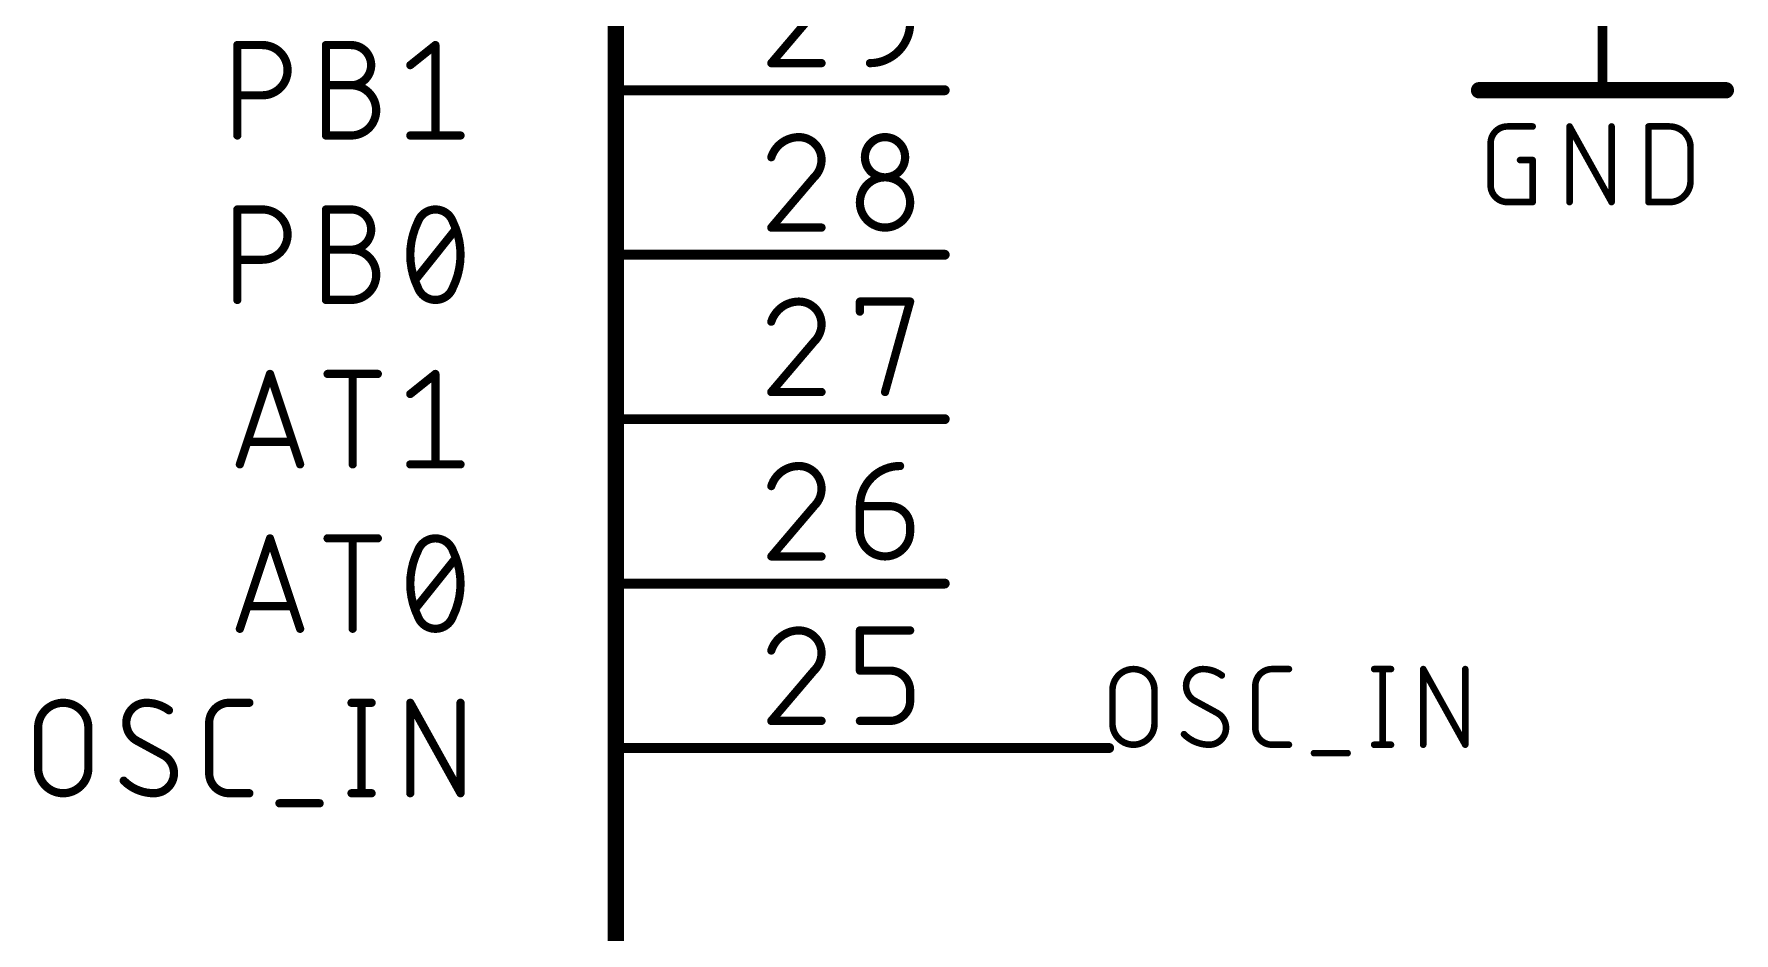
# Model space of a CAD drawing. Extents: x 0 to 261, y -15 to 164.
# Drawn here: x 81.18 to 107.44, y 57.34 to 71.23 of the extents above; entities that cross this region are included whole.
import ezdxf

# ---------------------------------------------------------------- set-up
doc = ezdxf.new("R2010")
doc.units = 0
for name, color, linetype in [('91', 110, 'CONTINUOUS'), ('94', 12, 'CONTINUOUS'), ('95', 253, 'CONTINUOUS'), ('96', 253, 'CONTINUOUS')]:
    doc.layers.add(name, color=color, linetype=linetype)

msp = doc.modelspace()

# ---------------------------------------------------------------- linework, layer by layer
at = {"layer": '91', "const_width": 0.1524}
msp.add_lwpolyline([(95.25, 60.198), (97.79, 60.198)], dxfattribs=at)
at = {"layer": '91', "const_width": 0.0762}
for points in [[(95.25, 60.2361, 1), (95.25, 60.1599)], [(97.79, 60.1599, 1), (97.79, 60.2361)]]:
    msp.add_lwpolyline(points, format="xyb", dxfattribs=at)
at = {"layer": '94'}
for points, const_width in [([(90.17, 44.958), (90.17, 100.838)], 0.254), ([(105.41, 72.898), (105.41, 70.358)], 0.1524), ([(95.25, 70.358), (90.17, 70.358)], 0.1524), ([(103.505, 70.358), (107.315, 70.358)], 0.254), ([(95.25, 67.818), (90.17, 67.818)], 0.1524), ([(95.25, 65.278), (90.17, 65.278)], 0.1524), ([(95.25, 62.738), (90.17, 62.738)], 0.1524), ([(95.25, 60.198), (90.17, 60.198)], 0.1524)]:
    msp.add_lwpolyline(points, dxfattribs=dict(at, const_width=const_width))
for points, const_width in [([(90.17, 70.3961, 1), (90.17, 70.3199)], 0.0762), ([(95.25, 70.3199, 1), (95.25, 70.3961)], 0.0762), ([(103.505, 70.4215, 1), (103.505, 70.2945)], 0.127), ([(105.3719, 70.358, 1), (105.4481, 70.358)], 0.0762), ([(107.315, 70.2945, 1), (107.315, 70.4215)], 0.127), ([(90.17, 67.8561, 1), (90.17, 67.7799)], 0.0762), ([(95.25, 67.7799, 1), (95.25, 67.8561)], 0.0762), ([(90.17, 65.3161, 1), (90.17, 65.2399)], 0.0762), ([(95.25, 65.2399, 1), (95.25, 65.3161)], 0.0762), ([(90.17, 62.7761, 1), (90.17, 62.6999)], 0.0762), ([(95.25, 62.6999, 1), (95.25, 62.7761)], 0.0762), ([(90.17, 60.2361, 1), (90.17, 60.1599)], 0.0762), ([(95.25, 60.1599, 1), (95.25, 60.2361)], 0.0762)]:
    msp.add_lwpolyline(points, format="xyb", dxfattribs=dict(at, const_width=const_width))
at = {"layer": '95'}
for points, const_width in [([(93.23, 71.5532), (92.5703, 70.7771)], 0.127), ([(84.322, 69.6595), (84.322, 71.0565)], 0.127), ([(84.322, 71.0565), (84.7101, 71.0565)], 0.127), ([(85.6909, 69.6595), (85.6909, 71.0565)], 0.127), ([(85.6909, 71.0565), (86.0789, 71.0565)], 0.127), ([(86.9936, 70.7461), (87.3816, 71.0565)], 0.127), ([(87.3816, 71.0565), (87.3816, 69.6595)], 0.127), ([(92.5703, 70.7771), (93.3464, 70.7771)], 0.127), ([(85.6909, 70.4356), (86.0789, 70.4356)], 0.127), ([(84.7101, 70.2804), (84.322, 70.2804)], 0.127), ([(86.0789, 69.6595), (85.6909, 69.6595)], 0.127), ([(86.9936, 69.6595), (87.7697, 69.6595)], 0.127), ([(93.23, 69.0132), (92.5703, 68.2371)], 0.127), ([(84.322, 67.1195), (84.322, 68.5165)], 0.127), ([(84.322, 68.5165), (84.7101, 68.5165)], 0.127), ([(85.6909, 67.1195), (85.6909, 68.5165)], 0.127), ([(85.6909, 68.5165), (86.0789, 68.5165)], 0.127), ([(92.5703, 68.2371), (93.3464, 68.2371)], 0.127), ([(87.0712, 67.4299), (87.6921, 68.2061)], 0.127), ([(84.7101, 67.7404), (84.322, 67.7404)], 0.127), ([(85.6909, 67.8956), (86.0789, 67.8956)], 0.127), ([(86.0789, 67.1195), (85.6909, 67.1195)], 0.127), ([(93.9392, 66.9389), (93.9392, 67.0941)], 0.127), ([(93.9392, 67.0941), (94.7153, 67.0941)], 0.127), ([(94.7153, 67.0941), (94.3272, 65.6971)], 0.127), ([(93.23, 66.4732), (92.5703, 65.6971)], 0.127), ([(84.3608, 64.5795), (84.8265, 65.9765)], 0.127), ([(84.8265, 65.9765), (85.2921, 64.5795)], 0.127), ([(85.716, 65.9765), (86.4921, 65.9765)], 0.127), ([(86.1041, 64.5795), (86.1041, 65.9765)], 0.127), ([(86.9936, 65.6661), (87.3816, 65.9765)], 0.127), ([(87.3816, 65.9765), (87.3816, 64.5795)], 0.127), ([(92.5703, 65.6971), (93.3464, 65.6971)], 0.127), ([(85.1757, 64.9288), (84.4772, 64.9288)], 0.127), ([(86.9936, 64.5795), (87.7697, 64.5795)], 0.127), ([(93.23, 63.9332), (92.5703, 63.1571)], 0.127), ([(93.9392, 63.9332), (94.4048, 63.9332)], 0.127), ([(93.9392, 63.5452), (93.9392, 63.9332)], 0.127), ([(94.7153, 63.6228), (94.7153, 63.5452)], 0.127), ([(84.3608, 62.0395), (84.8265, 63.4365)], 0.127), ([(84.8265, 63.4365), (85.2921, 62.0395)], 0.127), ([(85.716, 63.4365), (86.4921, 63.4365)], 0.127), ([(86.1041, 62.0395), (86.1041, 63.4365)], 0.127), ([(87.0712, 62.3499), (87.6921, 63.1261)], 0.127), ([(92.5703, 63.1571), (93.3464, 63.1571)], 0.127), ([(85.1757, 62.3888), (84.4772, 62.3888)], 0.127), ([(93.9392, 61.3932), (93.9392, 62.0141)], 0.127), ([(93.9392, 62.0141), (94.7153, 62.0141)], 0.127), ([(93.23, 61.3932), (92.5703, 60.6171)], 0.127), ([(94.4048, 61.3932), (93.9392, 61.3932)], 0.127), ([(100.3069, 61.4172), (100.5666, 61.4172)], 0.1016), ([(101.8836, 61.4172), (102.1433, 61.4172)], 0.1016), ([(102.0135, 61.4172), (102.0135, 60.2488)], 0.1016), ([(102.6414, 60.2488), (102.6414, 61.4172)], 0.1016), ([(102.6414, 61.4172), (103.2905, 60.2488)], 0.1016), ([(103.2905, 60.2488), (103.2905, 61.4172)], 0.1016), ([(100.0473, 60.5084), (100.0473, 61.1576)], 0.1016), ([(84.1973, 60.8965), (84.5077, 60.8965)], 0.127), ([(86.0857, 60.8965), (86.3962, 60.8965)], 0.127), ([(86.2409, 60.8965), (86.2409, 59.4995)], 0.127), ([(86.9936, 59.4995), (86.9936, 60.8965)], 0.127), ([(86.9936, 60.8965), (87.7697, 59.4995)], 0.127), ([(87.7697, 59.4995), (87.7697, 60.8965)], 0.127), ([(94.7153, 60.9275), (94.7153, 61.0828)], 0.127), ([(97.8408, 60.5734), (97.8408, 61.0926)], 0.1016), ([(98.4899, 61.0926), (98.4899, 60.5734)], 0.1016), ([(99.465, 60.7356), (99.108, 60.9304)], 0.1016), ([(92.5703, 60.6171), (93.3464, 60.6171)], 0.127), ([(93.9392, 60.6171), (94.4048, 60.6171)], 0.127), ([(81.2444, 59.8876), (81.2444, 60.5084)], 0.127), ([(82.0205, 60.5084), (82.0205, 59.8876)], 0.127), ([(83.8869, 59.8099), (83.8869, 60.5861)], 0.127), ([(83.1885, 60.0816), (82.7617, 60.3144)], 0.127), ([(100.5666, 60.2488), (100.3069, 60.2488)], 0.1016), ([(100.9537, 60.119), (101.473, 60.119)], 0.1016), ([(101.8836, 60.2488), (102.1433, 60.2488)], 0.1016), ([(84.5077, 59.4995), (84.1973, 59.4995)], 0.127), ([(84.9723, 59.3443), (85.5932, 59.3443)], 0.127), ([(86.0857, 59.4995), (86.3962, 59.4995)], 0.127)]:
    msp.add_lwpolyline(points, dxfattribs=dict(at, const_width=const_width))
for points, const_width in [([(94.0944, 70.7771, 0.4142), (94.7153, 71.398)], 0.127), ([(84.322, 71.0883, 1), (84.322, 71.0247)], 0.0635), ([(84.3538, 71.0565, 1), (84.2903, 71.0565)], 0.0635), ([(84.7101, 71.0883, 1), (84.7101, 71.0247)], 0.0635), ([(84.7101, 70.2804, 1), (84.7101, 71.0565)], 0.127), ([(84.7101, 71.0247, 1), (84.7101, 71.0883)], 0.0635), ([(85.6909, 71.0883, 1), (85.6909, 71.0247)], 0.0635), ([(85.7226, 71.0565, 1), (85.6591, 71.0565)], 0.0635), ([(86.0789, 71.0883, 1), (86.0789, 71.0247)], 0.0635), ([(86.0789, 70.4356, 1), (86.0789, 71.0565)], 0.127), ([(86.0789, 71.0247, 1), (86.0789, 71.0883)], 0.0635), ([(87.4134, 71.0565, 1), (87.3499, 71.0565)], 0.0635), ([(87.4015, 71.0317, 1), (87.3618, 71.0813)], 0.0635), ([(86.9738, 70.7708, 1), (87.0134, 70.7213)], 0.0635), ([(92.5703, 70.8089, 1), (92.5703, 70.7454)], 0.0635), ([(92.5461, 70.7977, 1), (92.5945, 70.7565)], 0.0635), ([(93.3464, 70.7454, 1), (93.3464, 70.8089)], 0.0635), ([(94.0944, 70.8089, 1), (94.0944, 70.7454)], 0.0635), ([(85.6909, 70.4674, 1), (85.6909, 70.4039)], 0.0635), ([(86.0789, 70.4674, 1), (86.0789, 70.4039)], 0.0635), ([(86.0789, 70.4674, 1), (86.0789, 70.4039)], 0.0635), ([(86.0789, 69.6595, 1), (86.0789, 70.4356)], 0.127), ([(86.0789, 70.4039, 1), (86.0789, 70.4674)], 0.0635), ([(84.322, 70.3121, 1), (84.322, 70.2486)], 0.0635), ([(84.7101, 70.3121, 1), (84.7101, 70.2486)], 0.0635), ([(84.7101, 70.2486, 1), (84.7101, 70.3121)], 0.0635), ([(84.2903, 69.6595, 1), (84.3538, 69.6595)], 0.0635), ([(85.6591, 69.6595, 1), (85.7226, 69.6595)], 0.0635), ([(85.6909, 69.6913, 1), (85.6909, 69.6278)], 0.0635), ([(86.0789, 69.6912, 1), (86.0789, 69.6277)], 0.0635), ([(86.0789, 69.6278, 1), (86.0789, 69.6913)], 0.0635), ([(86.9936, 69.6913, 1), (86.9936, 69.6278)], 0.0635), ([(87.3499, 69.6595, 1), (87.4134, 69.6595)], 0.0635), ([(87.7697, 69.6278, 1), (87.7697, 69.6913)], 0.0635), ([(92.9972, 69.6341, 0.3252), (92.5703, 69.3237)], 0.127), ([(93.3464, 69.2849, 0.4142), (92.9972, 69.6341)], 0.127), ([(92.9972, 69.6659, 1), (92.9972, 69.6024)], 0.0635), ([(92.9972, 69.6024, 1), (92.9972, 69.6658)], 0.0635), ([(94.6377, 69.3237, 1), (94.0168, 69.3237)], 0.127), ([(92.5401, 69.3334, 1), (92.6005, 69.3139)], 0.0635), ([(93.23, 69.0132, 0.2053), (93.3464, 69.2849)], 0.127), ([(93.3782, 69.2848, 1), (93.3147, 69.2849)], 0.0635), ([(94.0485, 69.3237, 1), (93.985, 69.3237)], 0.0635), ([(93.985, 69.3237, 1), (94.0485, 69.3237)], 0.0635), ([(94.0168, 69.3237, 1), (94.6377, 69.3237)], 0.127), ([(94.6694, 69.3237, 1), (94.6059, 69.3237)], 0.0635), ([(94.6059, 69.3237, 1), (94.6694, 69.3237)], 0.0635), ([(93.2081, 69.0362, 1), (93.2519, 68.9902)], 0.0635), ([(93.2542, 68.9926, 1), (93.2058, 69.0338)], 0.0635), ([(93.3147, 69.2849, 1), (93.3782, 69.2849)], 0.0635), ([(94.7153, 68.6252, 1), (93.9392, 68.6252)], 0.127), ([(84.3538, 68.5165, 1), (84.2903, 68.5165)], 0.0635), ([(84.322, 68.5483, 1), (84.322, 68.4848)], 0.0635), ([(84.7101, 67.7404, 1), (84.7101, 68.5165)], 0.127), ([(84.7101, 68.5483, 1), (84.7101, 68.4848)], 0.0635), ([(84.7101, 68.4848, 1), (84.7101, 68.5483)], 0.0635), ([(85.7226, 68.5165, 1), (85.6591, 68.5165)], 0.0635), ([(85.6909, 68.5483, 1), (85.6909, 68.4848)], 0.0635), ([(86.0789, 67.8956, 1), (86.0789, 68.5165)], 0.127), ([(86.0789, 68.5483, 1), (86.0789, 68.4848)], 0.0635), ([(86.0789, 68.4848, 1), (86.0789, 68.5483)], 0.0635), ([(87.3816, 68.5165, 0.3205), (87.11, 68.3225)], 0.127), ([(87.6533, 68.3225, 0.3205), (87.3816, 68.5165)], 0.127), ([(87.3816, 68.5482, 1), (87.3816, 68.4848)], 0.0635), ([(87.3816, 68.4848, 1), (87.3816, 68.5482)], 0.0635), ([(93.9391, 68.6252, 1), (94.7153, 68.6252)], 0.127), ([(93.9709, 68.6252, 1), (93.9074, 68.6252)], 0.0635), ([(93.9074, 68.6252, 1), (93.9709, 68.6252)], 0.0635), ([(94.747, 68.6252, 1), (94.6835, 68.6252)], 0.0635), ([(94.6835, 68.6252, 1), (94.747, 68.6252)], 0.0635), ([(87.11, 68.3225, 0.1139), (86.9936, 67.818)], 0.127), ([(87.08, 68.3328, 1), (87.14, 68.3122)], 0.0635), ([(87.1385, 68.3086, 1), (87.0815, 68.3364)], 0.0635), ([(87.6818, 68.3364, 1), (87.6247, 68.3086)], 0.0635), ([(87.7697, 67.818, 0.1139), (87.6533, 68.3225)], 0.127), ([(87.6233, 68.3122, 1), (87.6833, 68.3328)], 0.0635), ([(92.5703, 68.2689, 1), (92.5703, 68.2053)], 0.0635), ([(92.5461, 68.2577, 1), (92.5945, 68.2165)], 0.0635), ([(93.3464, 68.2053, 1), (93.3464, 68.2689)], 0.0635), ([(87.7169, 68.1862, 1), (87.6673, 68.2259)], 0.0635), ([(84.322, 67.7721, 1), (84.322, 67.7086)], 0.0635), ([(84.7101, 67.7721, 1), (84.7101, 67.7086)], 0.0635), ([(84.7101, 67.7086, 1), (84.7101, 67.7721)], 0.0635), ([(85.6909, 67.9274, 1), (85.6909, 67.8639)], 0.0635), ([(86.0789, 67.9274, 1), (86.0789, 67.8639)], 0.0635), ([(86.0789, 67.9274, 1), (86.0789, 67.8639)], 0.0635), ([(86.0789, 67.1195, 1), (86.0789, 67.8956)], 0.127), ([(86.0789, 67.8639, 1), (86.0789, 67.9274)], 0.0635), ([(87.0253, 67.818, 1), (86.9618, 67.818)], 0.0635), ([(86.9618, 67.818, 1), (87.0253, 67.818)], 0.0635), ([(86.9936, 67.818, 0.1139), (87.11, 67.3135)], 0.127), ([(87.6533, 67.3135, 0.1139), (87.7697, 67.818)], 0.127), ([(87.8015, 67.818, 1), (87.7379, 67.818)], 0.0635), ([(87.738, 67.818, 1), (87.8014, 67.818)], 0.0635), ([(87.0464, 67.4498, 1), (87.096, 67.4101)], 0.0635), ([(87.11, 67.3135, 0.3205), (87.3816, 67.1195)], 0.127), ([(87.14, 67.3238, 1), (87.08, 67.3032)], 0.0635), ([(87.0815, 67.2996, 1), (87.1385, 67.3274)], 0.0635), ([(87.3816, 67.1195, 0.3205), (87.6533, 67.3135)], 0.127), ([(87.6247, 67.3274, 1), (87.6818, 67.2996)], 0.0635), ([(87.6833, 67.3032, 1), (87.6233, 67.3238)], 0.0635), ([(84.2903, 67.1195, 1), (84.3538, 67.1195)], 0.0635), ([(85.6909, 67.1513, 1), (85.6909, 67.0877)], 0.0635), ([(85.6591, 67.1195, 1), (85.7226, 67.1195)], 0.0635), ([(86.0789, 67.1512, 1), (86.0789, 67.0877)], 0.0635), ([(86.0789, 67.0877, 1), (86.0789, 67.1513)], 0.0635), ([(87.3816, 67.1512, 1), (87.3816, 67.0878)], 0.0635), ([(87.3816, 67.0878, 1), (87.3816, 67.1512)], 0.0635), ([(92.9972, 67.0941, 0.3252), (92.5703, 66.7837)], 0.127), ([(93.3464, 66.7448, 0.4142), (92.9972, 67.0941)], 0.127), ([(92.9972, 67.1258, 1), (92.9972, 67.0623)], 0.0635), ([(92.9972, 67.0624, 1), (92.9972, 67.1258)], 0.0635), ([(93.9709, 67.0941, 1), (93.9074, 67.0941)], 0.0635), ([(93.9074, 66.9389, 1), (93.9709, 66.9389)], 0.0635), ([(93.9392, 67.1258, 1), (93.9392, 67.0623)], 0.0635), ([(94.7459, 67.0856, 1), (94.6847, 67.1026)], 0.0635), ([(94.7153, 67.0623, 1), (94.7153, 67.1258)], 0.0635), ([(92.5401, 66.7934, 1), (92.6005, 66.7739)], 0.0635), ([(93.23, 66.4732, 0.2053), (93.3464, 66.7448)], 0.127), ([(93.3782, 66.7448, 1), (93.3147, 66.7449)], 0.0635), ([(93.3147, 66.7448, 1), (93.3782, 66.7448)], 0.0635), ([(93.2081, 66.4962, 1), (93.2519, 66.4502)], 0.0635), ([(93.2542, 66.4526, 1), (93.2058, 66.4938)], 0.0635), ([(84.8566, 65.9865, 1), (84.7963, 65.9665)], 0.0635), ([(84.8566, 65.9665, 1), (84.7963, 65.9865)], 0.0635), ([(85.716, 66.0083, 1), (85.716, 65.9447)], 0.0635), ([(86.1358, 65.9765, 1), (86.0723, 65.9765)], 0.0635), ([(86.4921, 65.9447, 1), (86.4921, 66.0083)], 0.0635), ([(87.4134, 65.9765, 1), (87.3499, 65.9765)], 0.0635), ([(87.4015, 65.9517, 1), (87.3618, 66.0013)], 0.0635), ([(86.9738, 65.6908, 1), (87.0134, 65.6413)], 0.0635), ([(92.5703, 65.7289, 1), (92.5703, 65.6654)], 0.0635), ([(92.5461, 65.7177, 1), (92.5945, 65.6765)], 0.0635), ([(93.3464, 65.6654, 1), (93.3464, 65.7289)], 0.0635), ([(94.2966, 65.7056, 1), (94.3578, 65.6886)], 0.0635), ([(84.4772, 64.9605, 1), (84.4772, 64.897)], 0.0635), ([(85.1757, 64.897, 1), (85.1757, 64.9605)], 0.0635), ([(84.3307, 64.5895, 1), (84.3909, 64.5695)], 0.0635), ([(85.262, 64.5695, 1), (85.3222, 64.5895)], 0.0635), ([(86.0723, 64.5795, 1), (86.1358, 64.5795)], 0.0635), ([(86.9936, 64.6113, 1), (86.9936, 64.5478)], 0.0635), ([(87.3499, 64.5795, 1), (87.4134, 64.5795)], 0.0635), ([(87.7697, 64.5478, 1), (87.7697, 64.6113)], 0.0635), ([(92.9972, 64.5541, 0.3252), (92.5703, 64.2437)], 0.127), ([(93.3464, 64.2049, 0.4142), (92.9972, 64.5541)], 0.127), ([(92.9972, 64.5859, 1), (92.9972, 64.5224)], 0.0635), ([(92.9972, 64.5224, 1), (92.9972, 64.5858)], 0.0635), ([(94.56, 64.5541, 0.4142), (93.9392, 63.9332)], 0.127), ([(94.56, 64.5224, 1), (94.56, 64.5858)], 0.0635), ([(92.5401, 64.2534, 1), (92.6005, 64.2339)], 0.0635), ([(93.23, 63.9332, 0.2053), (93.3464, 64.2049)], 0.127), ([(93.3782, 64.2048, 1), (93.3147, 64.2049)], 0.0635), ([(93.3147, 64.2049, 1), (93.3782, 64.2049)], 0.0635), ([(93.2081, 63.9562, 1), (93.2519, 63.9102)], 0.0635), ([(93.2542, 63.9126, 1), (93.2058, 63.9538)], 0.0635), ([(93.9709, 63.9332, 1), (93.9074, 63.9332)], 0.0635), ([(93.9074, 63.9332, 1), (93.9709, 63.9332)], 0.0635), ([(93.9392, 63.965, 1), (93.9392, 63.9015)], 0.0635), ([(94.4048, 63.965, 1), (94.4048, 63.9015)], 0.0635), ([(94.7153, 63.6228, 0.4142), (94.4048, 63.9332)], 0.127), ([(94.4048, 63.9015, 1), (94.4048, 63.965)], 0.0635), ([(93.9391, 63.5452, 1), (94.7153, 63.5452)], 0.127), ([(93.9709, 63.5452, 1), (93.9074, 63.5452)], 0.0635), ([(93.9074, 63.5452, 1), (93.9709, 63.5452)], 0.0635), ([(94.747, 63.6228, 1), (94.6835, 63.6228)], 0.0635), ([(94.6835, 63.6228, 1), (94.747, 63.6228)], 0.0635), ([(94.747, 63.5452, 1), (94.6835, 63.5452)], 0.0635), ([(94.6835, 63.5452, 1), (94.747, 63.5452)], 0.0635), ([(84.8566, 63.4465, 1), (84.7963, 63.4265)], 0.0635), ([(84.8566, 63.4265, 1), (84.7963, 63.4465)], 0.0635), ([(85.716, 63.4683, 1), (85.716, 63.4047)], 0.0635), ([(86.1358, 63.4365, 1), (86.0723, 63.4365)], 0.0635), ([(86.4921, 63.4047, 1), (86.4921, 63.4683)], 0.0635), ([(87.11, 63.2425, 0.1139), (86.9936, 62.738)], 0.127), ([(87.3816, 63.4365, 0.3205), (87.11, 63.2425)], 0.127), ([(87.1385, 63.2286, 1), (87.0815, 63.2564)], 0.0635), ([(87.6533, 63.2425, 0.3205), (87.3816, 63.4365)], 0.127), ([(87.3816, 63.4682, 1), (87.3816, 63.4048)], 0.0635), ([(87.3816, 63.4048, 1), (87.3816, 63.4682)], 0.0635), ([(87.6818, 63.2564, 1), (87.6247, 63.2286)], 0.0635), ([(87.7697, 62.738, 0.1139), (87.6533, 63.2425)], 0.127), ([(87.08, 63.2528, 1), (87.14, 63.2322)], 0.0635), ([(87.6233, 63.2322, 1), (87.6833, 63.2528)], 0.0635), ([(87.7169, 63.1062, 1), (87.6673, 63.1459)], 0.0635), ([(92.5703, 63.1889, 1), (92.5703, 63.1253)], 0.0635), ([(92.5461, 63.1777, 1), (92.5945, 63.1365)], 0.0635), ([(93.3464, 63.1253, 1), (93.3464, 63.1889)], 0.0635), ([(87.0253, 62.738, 1), (86.9618, 62.738)], 0.0635), ([(86.9618, 62.738, 1), (87.0253, 62.738)], 0.0635), ([(86.9936, 62.738, 0.1139), (87.11, 62.2335)], 0.127), ([(87.6533, 62.2335, 0.1139), (87.7697, 62.738)], 0.127), ([(87.8015, 62.738, 1), (87.7379, 62.738)], 0.0635), ([(87.738, 62.738, 1), (87.8014, 62.738)], 0.0635), ([(84.4772, 62.4205, 1), (84.4772, 62.357)], 0.0635), ([(85.1757, 62.357, 1), (85.1757, 62.4205)], 0.0635), ([(87.0464, 62.3698, 1), (87.096, 62.3301)], 0.0635), ([(87.11, 62.2335, 0.3205), (87.3816, 62.0395)], 0.127), ([(87.14, 62.2438, 1), (87.08, 62.2232)], 0.0635), ([(87.0815, 62.2196, 1), (87.1385, 62.2474)], 0.0635), ([(87.3816, 62.0395, 0.3205), (87.6533, 62.2335)], 0.127), ([(87.6247, 62.2474, 1), (87.6818, 62.2196)], 0.0635), ([(87.6833, 62.2232, 1), (87.6233, 62.2438)], 0.0635), ([(84.3307, 62.0495, 1), (84.3909, 62.0295)], 0.0635), ([(85.262, 62.0295, 1), (85.3222, 62.0495)], 0.0635), ([(86.0723, 62.0395, 1), (86.1358, 62.0395)], 0.0635), ([(87.3816, 62.0712, 1), (87.3816, 62.0078)], 0.0635), ([(87.3816, 62.0078, 1), (87.3816, 62.0712)], 0.0635), ([(92.9972, 62.0141, 0.3252), (92.5703, 61.7037)], 0.127), ([(92.9972, 62.0459, 1), (92.9972, 61.9824)], 0.0635), ([(93.3464, 61.6649, 0.4142), (92.9972, 62.0141)], 0.127), ([(92.9972, 61.9824, 1), (92.9972, 62.0458)], 0.0635), ([(93.9709, 62.0141, 1), (93.9074, 62.0141)], 0.0635), ([(93.9392, 62.0459, 1), (93.9392, 61.9824)], 0.0635), ([(94.7153, 61.9824, 1), (94.7153, 62.0459)], 0.0635), ([(92.5401, 61.7134, 1), (92.6005, 61.6939)], 0.0635), ([(93.23, 61.3932, 0.2053), (93.3464, 61.6649)], 0.127), ([(93.3782, 61.6648, 1), (93.3147, 61.6649)], 0.0635), ([(93.2542, 61.3726, 1), (93.2058, 61.4138)], 0.0635), ([(93.3147, 61.6649, 1), (93.3782, 61.6649)], 0.0635), ([(93.9392, 61.425, 1), (93.9392, 61.3615)], 0.0635), ([(94.7153, 61.0828, 0.4142), (94.4048, 61.3932)], 0.127), ([(94.4048, 61.425, 1), (94.4048, 61.3615)], 0.0635), ([(94.4048, 61.3615, 1), (94.4048, 61.425)], 0.0635), ([(98.4899, 61.0926, 1), (97.8408, 61.0926)], 0.1016), ([(99.2378, 61.4172, 0.4142), (98.9781, 61.1576)], 0.1016), ([(99.5299, 61.3198, 0.1623), (99.2378, 61.4172)], 0.1016), ([(99.2378, 61.4426, 1), (99.2378, 61.3918)], 0.0508), ([(99.2378, 61.3918, 1), (99.2378, 61.4426)], 0.0508), ([(100.3069, 61.4172, 0.4142), (100.0473, 61.1576)], 0.1016), ([(100.3069, 61.4426, 1), (100.3069, 61.3918)], 0.0508), ([(100.3069, 61.3918, 1), (100.3069, 61.4426)], 0.0508), ([(100.5666, 61.3918, 1), (100.5666, 61.4426)], 0.0508), ([(101.8836, 61.4426, 1), (101.8836, 61.3918)], 0.0508), ([(102.0389, 61.4172, 1), (101.9881, 61.4172)], 0.0508), ([(102.1433, 61.3918, 1), (102.1433, 61.4426)], 0.0508), ([(102.6668, 61.4172, 1), (102.616, 61.4172)], 0.0508), ([(102.6636, 61.4295, 1), (102.6192, 61.4049)], 0.0508), ([(103.3159, 61.4172, 1), (103.2651, 61.4172)], 0.0508), ([(93.2081, 61.4162, 1), (93.2519, 61.3702)], 0.0635), ([(93.9074, 61.3932, 1), (93.9709, 61.3932)], 0.0635), ([(98.9781, 61.1576, 0.2656), (99.108, 60.9304)], 0.1016), ([(99.0035, 61.1576, 1), (98.9528, 61.1576)], 0.0508), ([(99.5147, 61.2995, 1), (99.5451, 61.3402)], 0.0508), ([(100.0727, 61.1576, 1), (100.0219, 61.1576)], 0.0508), ([(82.0205, 60.5084, 1), (81.2444, 60.5084)], 0.127), ([(82.9169, 60.8965, 0.4142), (82.6064, 60.5861)], 0.127), ([(83.2661, 60.7801, 0.1623), (82.9169, 60.8965)], 0.127), ([(82.9169, 60.9282, 1), (82.9169, 60.8648)], 0.0635), ([(82.9169, 60.8647, 1), (82.9169, 60.9282)], 0.0635), ([(84.1973, 60.8965, 0.4142), (83.8869, 60.5861)], 0.127), ([(84.1973, 60.9283, 1), (84.1973, 60.8648)], 0.0635), ([(84.1973, 60.8648, 1), (84.1973, 60.9282)], 0.0635), ([(84.5077, 60.8648, 1), (84.5077, 60.9283)], 0.0635), ([(86.0857, 60.9283, 1), (86.0857, 60.8648)], 0.0635), ([(86.2727, 60.8965, 1), (86.2092, 60.8965)], 0.0635), ([(86.3962, 60.8648, 1), (86.3962, 60.9283)], 0.0635), ([(87.0253, 60.8965, 1), (86.9618, 60.8965)], 0.0635), ([(87.0213, 60.9119, 1), (86.9658, 60.8811)], 0.0635), ([(87.8015, 60.8965, 1), (87.7379, 60.8965)], 0.0635), ([(94.4048, 60.6171, 0.4142), (94.7153, 60.9275)], 0.127), ([(94.747, 61.0828, 1), (94.6835, 61.0828)], 0.0635), ([(94.6835, 61.0828, 1), (94.747, 61.0828)], 0.0635), ([(94.747, 60.9275, 1), (94.6835, 60.9275)], 0.0635), ([(94.6835, 60.9275, 1), (94.747, 60.9275)], 0.0635), ([(97.8662, 61.0926, 1), (97.8154, 61.0926)], 0.0508), ([(97.8154, 61.0926, 1), (97.8662, 61.0926)], 0.0508), ([(98.5153, 61.0926, 1), (98.4645, 61.0926)], 0.0508), ([(98.4645, 61.0926, 1), (98.5153, 61.0926)], 0.0508), ([(98.9527, 61.1576, 1), (99.0036, 61.1576)], 0.0508), ([(99.1201, 60.9527, 1), (99.0958, 60.9081)], 0.0508), ([(99.0951, 60.9085, 1), (99.1209, 60.9522)], 0.0508), ([(100.0219, 61.1576, 1), (100.0727, 61.1576)], 0.0508), ([(83.2471, 60.7547, 1), (83.2852, 60.8055)], 0.0635), ([(92.5703, 60.6489, 1), (92.5703, 60.5853)], 0.0635), ([(92.5461, 60.6377, 1), (92.5945, 60.5965)], 0.0635), ([(93.3464, 60.5853, 1), (93.3464, 60.6489)], 0.0635), ([(93.9392, 60.6489, 1), (93.9392, 60.5853)], 0.0635), ([(94.4048, 60.6489, 1), (94.4048, 60.5853)], 0.0635), ([(94.4048, 60.5853, 1), (94.4048, 60.6489)], 0.0635), ([(99.5948, 60.5084, 0.2656), (99.465, 60.7356)], 0.1016), ([(99.4779, 60.7575, 1), (99.4521, 60.7137)], 0.0508), ([(99.4528, 60.7133, 1), (99.4771, 60.7579)], 0.0508), ([(81.2762, 60.5084, 1), (81.2127, 60.5084)], 0.0635), ([(81.2127, 60.5084, 1), (81.2762, 60.5084)], 0.0635), ([(82.0523, 60.5084, 1), (81.9888, 60.5084)], 0.0635), ([(81.9888, 60.5084, 1), (82.0523, 60.5084)], 0.0635), ([(82.6064, 60.5861, 0.2656), (82.7617, 60.3144)], 0.127), ([(82.6382, 60.5861, 1), (82.5747, 60.5861)], 0.0635), ([(82.5747, 60.5861, 1), (82.6382, 60.5861)], 0.0635), ([(83.9186, 60.5861, 1), (83.8551, 60.5861)], 0.0635), ([(83.8551, 60.5861, 1), (83.9186, 60.5861)], 0.0635), ([(97.8408, 60.5734, 1), (98.4899, 60.5734)], 0.1016), ([(97.8662, 60.5734, 1), (97.8154, 60.5734)], 0.0508), ([(97.8154, 60.5734, 1), (97.8662, 60.5734)], 0.0508), ([(98.5153, 60.5734, 1), (98.4645, 60.5734)], 0.0508), ([(98.4645, 60.5734, 1), (98.5153, 60.5734)], 0.0508), ([(98.9457, 60.4111, 0.2), (99.3352, 60.2488)], 0.1016), ([(98.9637, 60.429, 1), (98.9277, 60.3932)], 0.0508), ([(99.3352, 60.2488, 0.4142), (99.5948, 60.5084)], 0.1016), ([(99.6202, 60.5084, 1), (99.5694, 60.5084)], 0.0508), ([(99.5694, 60.5084, 1), (99.6202, 60.5084)], 0.0508), ([(100.0473, 60.5084, 0.4142), (100.3069, 60.2488)], 0.1016), ([(100.0727, 60.5084, 1), (100.0219, 60.5084)], 0.0508), ([(100.0219, 60.5084, 1), (100.0727, 60.5084)], 0.0508), ([(82.7769, 60.3423, 1), (82.7465, 60.2865)], 0.0635), ([(82.7455, 60.2871, 1), (82.7778, 60.3418)], 0.0635), ([(83.3437, 59.8099, 0.2656), (83.1885, 60.0816)], 0.127), ([(83.2046, 60.1089, 1), (83.1724, 60.0542)], 0.0635), ([(83.1733, 60.0537, 1), (83.2037, 60.1095)], 0.0635), ([(99.3352, 60.2742, 1), (99.3352, 60.2234)], 0.0508), ([(99.3352, 60.2234, 1), (99.3352, 60.2742)], 0.0508), ([(100.3069, 60.2742, 1), (100.3069, 60.2234)], 0.0508), ([(100.3069, 60.2234, 1), (100.3069, 60.2742)], 0.0508), ([(100.5666, 60.2234, 1), (100.5666, 60.2742)], 0.0508), ([(100.9537, 60.1444, 1), (100.9537, 60.0936)], 0.0508), ([(101.473, 60.0936, 1), (101.473, 60.1444)], 0.0508), ([(101.8836, 60.2742, 1), (101.8836, 60.2234)], 0.0508), ([(101.9881, 60.2488, 1), (102.0389, 60.2488)], 0.0508), ([(102.1433, 60.2234, 1), (102.1433, 60.2742)], 0.0508), ([(102.616, 60.2488, 1), (102.6668, 60.2488)], 0.0508), ([(103.2651, 60.2488, 1), (103.3159, 60.2488)], 0.0508), ([(103.2683, 60.2365, 1), (103.3127, 60.2611)], 0.0508), ([(81.2444, 59.8876, 1), (82.0205, 59.8876)], 0.127), ([(81.2762, 59.8876, 1), (81.2127, 59.8876)], 0.0635), ([(81.2127, 59.8876, 1), (81.2762, 59.8876)], 0.0635), ([(82.0523, 59.8876, 1), (81.9888, 59.8876)], 0.0635), ([(81.9888, 59.8876, 1), (82.0523, 59.8876)], 0.0635), ([(82.5676, 59.6935, 0.2), (83.0333, 59.4995)], 0.127), ([(82.5902, 59.7159, 1), (82.5451, 59.6712)], 0.0635), ([(83.0333, 59.4995, 0.4142), (83.3437, 59.8099)], 0.127), ([(83.3755, 59.8099, 1), (83.312, 59.8099)], 0.0635), ([(83.312, 59.8099, 1), (83.3755, 59.8099)], 0.0635), ([(83.9186, 59.8099, 1), (83.8551, 59.8099)], 0.0635), ([(83.8551, 59.8099, 1), (83.9186, 59.8099)], 0.0635), ([(83.8869, 59.8099, 0.4142), (84.1973, 59.4995)], 0.127), ([(83.0333, 59.5313, 1), (83.0333, 59.4678)], 0.0635), ([(83.0333, 59.4678, 1), (83.0333, 59.5312)], 0.0635), ([(84.1973, 59.5313, 1), (84.1973, 59.4678)], 0.0635), ([(84.1973, 59.4678, 1), (84.1973, 59.5313)], 0.0635), ([(84.5077, 59.4678, 1), (84.5077, 59.5313)], 0.0635), ([(84.9723, 59.376, 1), (84.9723, 59.3125)], 0.0635), ([(85.5932, 59.3125, 1), (85.5932, 59.376)], 0.0635), ([(86.0857, 59.5313, 1), (86.0857, 59.4678)], 0.0635), ([(86.2092, 59.4995, 1), (86.2727, 59.4995)], 0.0635), ([(86.3962, 59.4678, 1), (86.3962, 59.5313)], 0.0635), ([(86.9618, 59.4995, 1), (87.0253, 59.4995)], 0.0635), ([(87.7379, 59.4995, 1), (87.8015, 59.4995)], 0.0635), ([(87.7419, 59.4841, 1), (87.7975, 59.5149)], 0.0635)]:
    msp.add_lwpolyline(points, format="xyb", dxfattribs=dict(at, const_width=const_width))
at = {"layer": '96'}
for points, const_width in [([(103.9424, 69.7992, 0.4142), (103.6828, 69.5396)], 0.1016), ([(103.9424, 69.8246, 1), (103.9424, 69.7738)], 0.0508), ([(103.9424, 69.7738, 1), (103.9424, 69.8246)], 0.0508), ([(104.3319, 69.7738, 1), (104.3319, 69.8246)], 0.0508), ([(104.9274, 69.7992, 1), (104.8766, 69.7992)], 0.0508), ([(104.9242, 69.8115, 1), (104.8798, 69.7869)], 0.0508), ([(105.5765, 69.7992, 1), (105.5257, 69.7992)], 0.0508), ([(106.1466, 69.7992, 1), (106.0958, 69.7992)], 0.0508), ([(106.1212, 69.8246, 1), (106.1212, 69.7738)], 0.0508), ([(106.7703, 69.4746, 0.4142), (106.4457, 69.7992)], 0.1016), ([(106.4457, 69.8246, 1), (106.4457, 69.7738)], 0.0508), ([(106.4457, 69.7738, 1), (106.4457, 69.8246)], 0.0508), ([(103.7082, 69.5396, 1), (103.6574, 69.5396)], 0.0508), ([(103.6574, 69.5396, 1), (103.7082, 69.5396)], 0.0508), ([(104.1372, 69.3053, 1), (104.1372, 69.2545)], 0.0508), ([(104.3573, 69.2799, 1), (104.3065, 69.2799)], 0.0508), ([(104.3319, 69.2545, 1), (104.3319, 69.3053)], 0.0508), ([(106.7957, 69.4746, 1), (106.7449, 69.4746)], 0.0508), ([(106.7449, 69.4746, 1), (106.7957, 69.4746)], 0.0508), ([(103.6828, 68.8904, 0.4142), (103.9424, 68.6308)], 0.1016), ([(103.7082, 68.8904, 1), (103.6574, 68.8904)], 0.0508), ([(103.6574, 68.8904, 1), (103.7082, 68.8904)], 0.0508), ([(106.4457, 68.6308, 0.4142), (106.7703, 68.9554)], 0.1016), ([(106.7957, 68.9554, 1), (106.7449, 68.9554)], 0.0508), ([(106.7449, 68.9554, 1), (106.7957, 68.9554)], 0.0508), ([(103.9424, 68.6562, 1), (103.9424, 68.6054)], 0.0508), ([(103.9424, 68.6054, 1), (103.9424, 68.6562)], 0.0508), ([(104.3065, 68.6308, 1), (104.3573, 68.6308)], 0.0508), ([(104.3319, 68.6054, 1), (104.3319, 68.6562)], 0.0508), ([(104.8766, 68.6308, 1), (104.9274, 68.6308)], 0.0508), ([(105.5257, 68.6308, 1), (105.5765, 68.6308)], 0.0508), ([(105.5289, 68.6185, 1), (105.5733, 68.6431)], 0.0508), ([(106.1212, 68.6562, 1), (106.1212, 68.6054)], 0.0508), ([(106.0958, 68.6308, 1), (106.1466, 68.6308)], 0.0508), ([(106.4457, 68.6562, 1), (106.4457, 68.6054)], 0.0508), ([(106.4457, 68.6054, 1), (106.4457, 68.6562)], 0.0508)]:
    msp.add_lwpolyline(points, format="xyb", dxfattribs=dict(at, const_width=const_width))
at = {"layer": '96', "const_width": 0.1016}
for points in [[(103.9424, 69.7992), (104.3319, 69.7992)], [(104.902, 68.6308), (104.902, 69.7992)], [(104.902, 69.7992), (105.5511, 68.6308)], [(105.5511, 68.6308), (105.5511, 69.7992)], [(106.1212, 68.6308), (106.1212, 69.7992)], [(106.1212, 69.7992), (106.4457, 69.7992)], [(103.6828, 68.8904), (103.6828, 69.5396)], [(104.1372, 69.2799), (104.3319, 69.2799)], [(104.3319, 69.2799), (104.3319, 68.6308)], [(106.7703, 69.4746), (106.7703, 68.9554)], [(104.3319, 68.6308), (103.9424, 68.6308)], [(106.4457, 68.6308), (106.1212, 68.6308)]]:
    msp.add_lwpolyline(points, dxfattribs=at)

doc.saveas('drawing.dxf')
